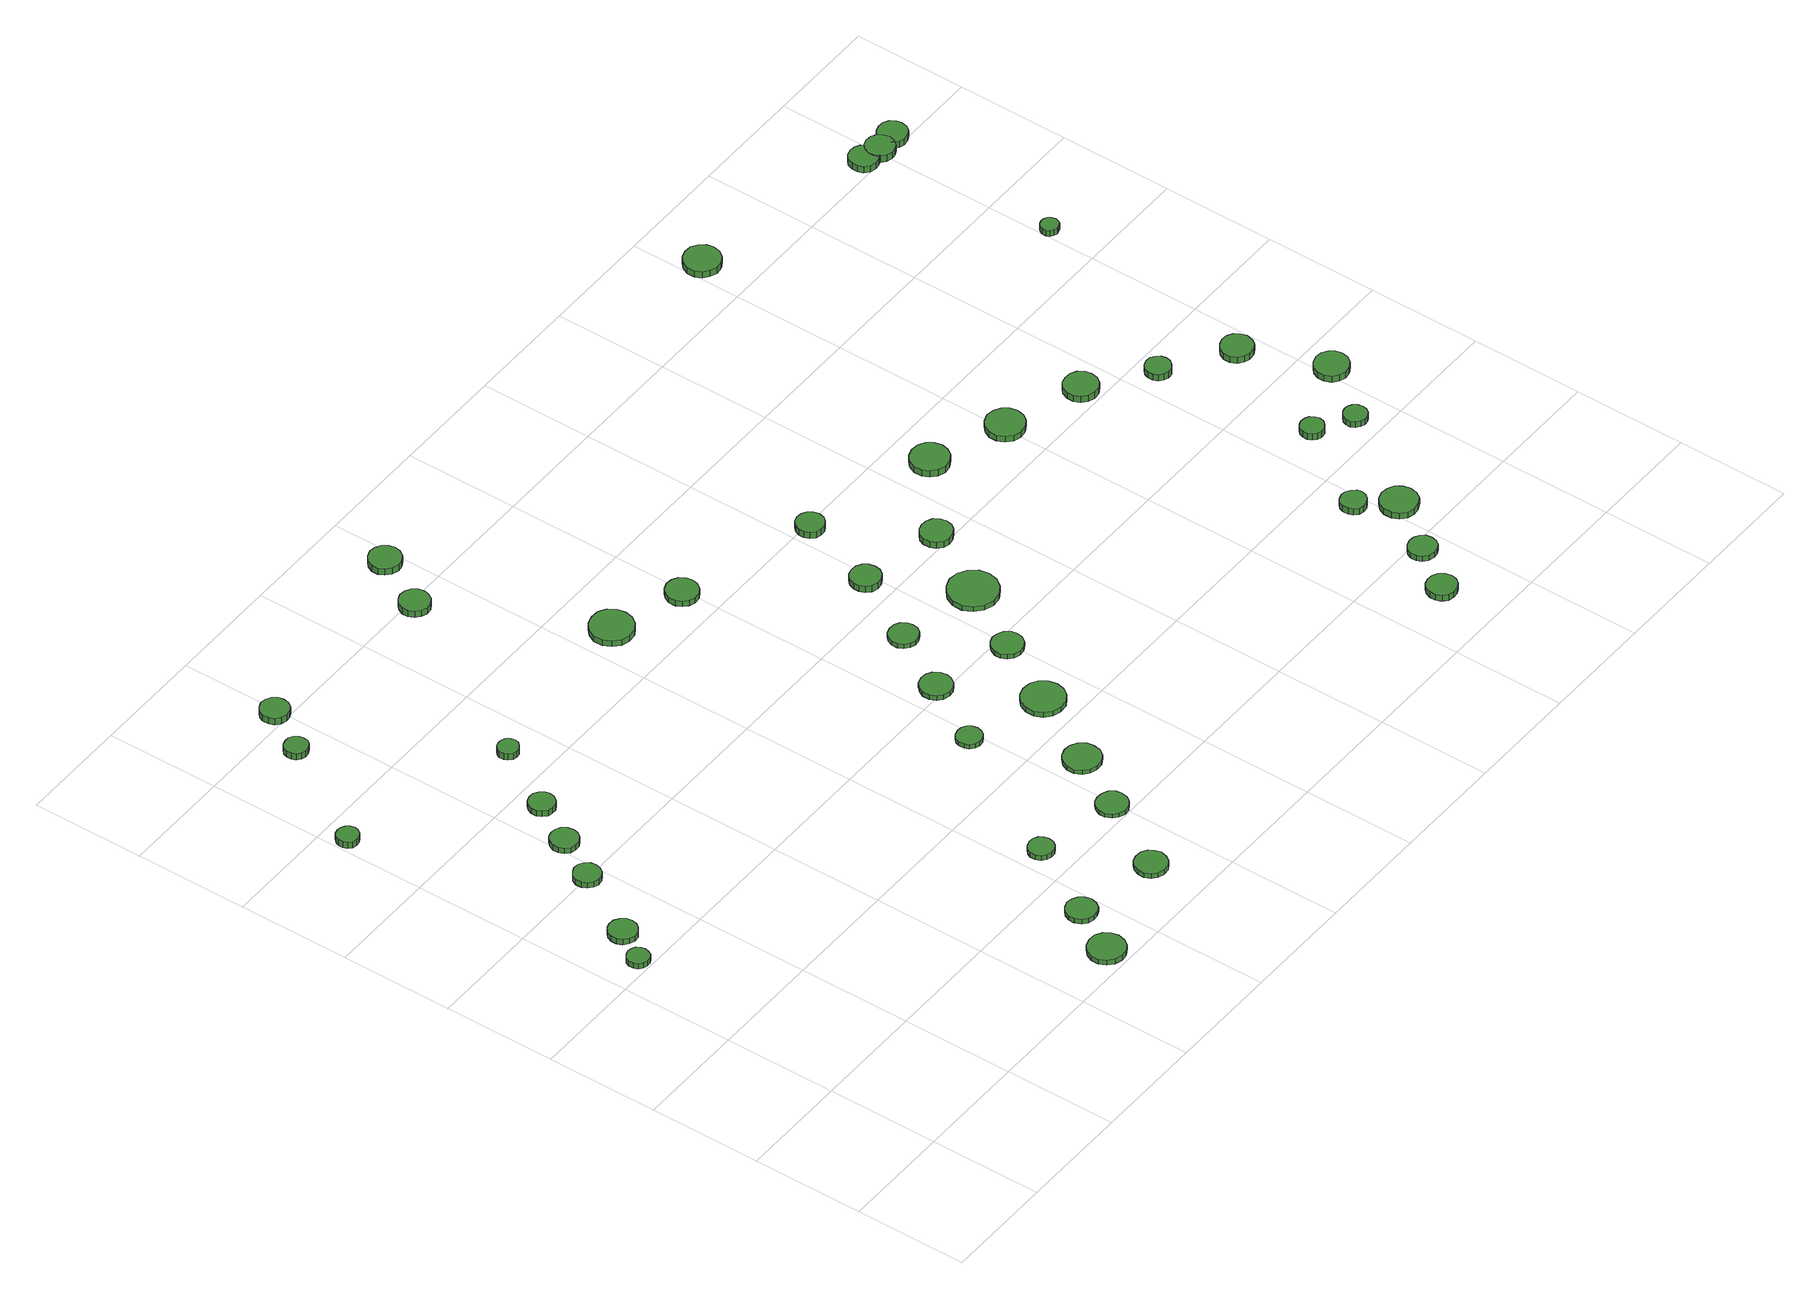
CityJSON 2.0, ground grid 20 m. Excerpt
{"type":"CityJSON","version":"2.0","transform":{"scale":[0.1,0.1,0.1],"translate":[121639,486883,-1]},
"CityObjects":{
"tree1":{"type":"SolitaryVegetationObject","attributes":{"function":"something"},"geometry":[{"type":"MultiSurface","lod":"1","boundaries":[[[0,1,2,3,4,5,6,7,8,9,10,11,12,13,14]],[[15,16,17,18,19,20,21,22,23,24,25,26,27,28,29]],[[0,29,28,1]],[[1,28,27,2]],[[2,27,26,3]],[[3,26,25,4]],[[4,25,24,5]],[[5,24,23,6]],[[6,23,22,7]],[[7,22,21,8]],[[8,21,20,9]],[[9,20,19,10]],[[10,19,18,11]],[[11,18,17,12]],[[12,17,16,13]],[[13,16,15,14]],[[14,15,29,0]]]}]},
"tree2":{"type":"SolitaryVegetationObject","attributes":{"function":"something"},"geometry":[{"type":"MultiSurface","lod":"1","boundaries":[[[30,31,32,33,34,35,36,37,38,39,40,41,42,43,44]],[[45,46,47,48,49,50,51,52,53,54,55,56,57,58,59]],[[30,59,58,31]],[[31,58,57,32]],[[32,57,56,33]],[[33,56,55,34]],[[34,55,54,35]],[[35,54,53,36]],[[36,53,52,37]],[[37,52,51,38]],[[38,51,50,39]],[[39,50,49,40]],[[40,49,48,41]],[[41,48,47,42]],[[42,47,46,43]],[[43,46,45,44]],[[44,45,59,30]]]}]},
"tree3":{"type":"SolitaryVegetationObject","attributes":{"function":"something"},"geometry":[{"type":"MultiSurface","lod":"1","boundaries":[[[60,61,62,63,64,65,66,67,68,69,70,71,72,73,74]],[[75,76,77,78,79,80,81,82,83,84,85,86,87,88,89]],[[60,89,88,61]],[[61,88,87,62]],[[62,87,86,63]],[[63,86,85,64]],[[64,85,84,65]],[[65,84,83,66]],[[66,83,82,67]],[[67,82,81,68]],[[68,81,80,69]],[[69,80,79,70]],[[70,79,78,71]],[[71,78,77,72]],[[72,77,76,73]],[[73,76,75,74]],[[74,75,89,60]]]}]},
"tree4":{"type":"SolitaryVegetationObject","attributes":{"function":"something"},"geometry":[{"type":"MultiSurface","lod":"1","boundaries":[[[90,91,92,93,94,95,96,97,98,99,100,101,102,103,104]],[[105,106,107,108,109,110,111,112,113,114,115,116,117,118,119]],[[90,119,118,91]],[[91,118,117,92]],[[92,117,116,93]],[[93,116,115,94]],[[94,115,114,95]],[[95,114,113,96]],[[96,113,112,97]],[[97,112,111,98]],[[98,111,110,99]],[[99,110,109,100]],[[100,109,108,101]],[[101,108,107,102]],[[102,107,106,103]],[[103,106,105,104]],[[104,105,119,90]]]}]},
"tree5":{"type":"SolitaryVegetationObject","attributes":{"function":"something"},"geometry":[{"type":"MultiSurface","lod":"1","boundaries":[[[120,121,122,123,124,125,126,127,128,129,130,131,132,133,134]],[[135,136,137,138,139,140,141,142,143,144,145,146,147,148,149]],[[120,149,148,121]],[[121,148,147,122]],[[122,147,146,123]],[[123,146,145,124]],[[124,145,144,125]],[[125,144,143,126]],[[126,143,142,127]],[[127,142,141,128]],[[128,141,140,129]],[[129,140,139,130]],[[130,139,138,131]],[[131,138,137,132]],[[132,137,136,133]],[[133,136,135,134]],[[134,135,149,120]]]}]},
"tree6":{"type":"SolitaryVegetationObject","attributes":{"function":"something"},"geometry":[{"type":"MultiSurface","lod":"1","boundaries":[[[150,151,152,153,154,155,156,157,158,159,160,161,162,163,164]],[[165,166,167,168,169,170,171,172,173,174,175,176,177,178,179]],[[150,179,178,151]],[[151,178,177,152]],[[152,177,176,153]],[[153,176,175,154]],[[154,175,174,155]],[[155,174,173,156]],[[156,173,172,157]],[[157,172,171,158]],[[158,171,170,159]],[[159,170,169,160]],[[160,169,168,161]],[[161,168,167,162]],[[162,167,166,163]],[[163,166,165,164]],[[164,165,179,150]]]}]},
"tree7":{"type":"SolitaryVegetationObject","attributes":{"function":"something"},"geometry":[{"type":"MultiSurface","lod":"1","boundaries":[[[180,181,182,183,184,185,186,187,188,189,190,191,192,193,194]],[[195,196,197,198,199,200,201,202,203,204,205,206,207,208,209]],[[180,209,208,181]],[[181,208,207,182]],[[182,207,206,183]],[[183,206,205,184]],[[184,205,204,185]],[[185,204,203,186]],[[186,203,202,187]],[[187,202,201,188]],[[188,201,200,189]],[[189,200,199,190]],[[190,199,198,191]],[[191,198,197,192]],[[192,197,196,193]],[[193,196,195,194]],[[194,195,209,180]]]}]},
"tree8":{"type":"SolitaryVegetationObject","attributes":{"function":"something"},"geometry":[{"type":"MultiSurface","lod":"1","boundaries":[[[210,211,212,213,214,215,216,217,218,219,220,221,222,223,224]],[[225,226,227,228,229,230,231,232,233,234,235,236,237,238,239]],[[210,239,238,211]],[[211,238,237,212]],[[212,237,236,213]],[[213,236,235,214]],[[214,235,234,215]],[[215,234,233,216]],[[216,233,232,217]],[[217,232,231,218]],[[218,231,230,219]],[[219,230,229,220]],[[220,229,228,221]],[[221,228,227,222]],[[222,227,226,223]],[[223,226,225,224]],[[224,225,239,210]]]}]},
"tree9":{"type":"SolitaryVegetationObject","attributes":{"function":"something"},"geometry":[{"type":"MultiSurface","lod":"1","boundaries":[[[240,241,242,243,244,245,246,247,248,249,250,251,252,253,254]],[[255,256,257,258,259,260,261,262,263,264,265,266,267,268,269]],[[240,269,268,241]],[[241,268,267,242]],[[242,267,266,243]],[[243,266,265,244]],[[244,265,264,245]],[[245,264,263,246]],[[246,263,262,247]],[[247,262,261,248]],[[248,261,260,249]],[[249,260,259,250]],[[250,259,258,251]],[[251,258,257,252]],[[252,257,256,253]],[[253,256,255,254]],[[254,255,269,240]]]}]},
"tree10":{"type":"SolitaryVegetationObject","attributes":{"function":"something"},"geometry":[{"type":"MultiSurface","lod":"1","boundaries":[[[270,271,272,273,274,275,276,277,278,279,280,281,282,283,284]],[[285,286,287,288,289,290,291,292,293,294,295,296,297,298,299]],[[270,299,298,271]],[[271,298,297,272]],[[272,297,296,273]],[[273,296,295,274]],[[274,295,294,275]],[[275,294,293,276]],[[276,293,292,277]],[[277,292,291,278]],[[278,291,290,279]],[[279,290,289,280]],[[280,289,288,281]],[[281,288,287,282]],[[282,287,286,283]],[[283,286,285,284]],[[284,285,299,270]]]}]},
"tree11":{"type":"SolitaryVegetationObject","attributes":{"function":"something"},"geometry":[{"type":"MultiSurface","lod":"1","boundaries":[[[300,301,302,303,304,305,306,307,308,309,310,311,312,313,314]],[[315,316,317,318,319,320,321,322,323,324,325,326,327,328,329]],[[300,329,328,301]],[[301,328,327,302]],[[302,327,326,303]],[[303,326,325,304]],[[304,325,324,305]],[[305,324,323,306]],[[306,323,322,307]],[[307,322,321,308]],[[308,321,320,309]],[[309,320,319,310]],[[310,319,318,311]],[[311,318,317,312]],[[312,317,316,313]],[[313,316,315,314]],[[314,315,329,300]]]}]},
"tree12":{"type":"SolitaryVegetationObject","attributes":{"function":"something"},"geometry":[{"type":"MultiSurface","lod":"1","boundaries":[[[330,331,332,333,334,335,336,337,338,339,340,341,342,343,344]],[[345,346,347,348,349,350,351,352,353,354,355,356,357,358,359]],[[330,359,358,331]],[[331,358,357,332]],[[332,357,356,333]],[[333,356,355,334]],[[334,355,354,335]],[[335,354,353,336]],[[336,353,352,337]],[[337,352,351,338]],[[338,351,350,339]],[[339,350,349,340]],[[340,349,348,341]],[[341,348,347,342]],[[342,347,346,343]],[[343,346,345,344]],[[344,345,359,330]]]}]},
"tree13":{"type":"SolitaryVegetationObject","attributes":{"function":"something"},"geometry":[{"type":"MultiSurface","lod":"1","boundaries":[[[360,361,362,363,364,365,366,367,368,369,370,371,372,373,374]],[[375,376,377,378,379,380,381,382,383,384,385,386,387,388,389]],[[360,389,388,361]],[[361,388,387,362]],[[362,387,386,363]],[[363,386,385,364]],[[364,385,384,365]],[[365,384,383,366]],[[366,383,382,367]],[[367,382,381,368]],[[368,381,380,369]],[[369,380,379,370]],[[370,379,378,371]],[[371,378,377,372]],[[372,377,376,373]],[[373,376,375,374]],[[374,375,389,360]]]}]},
"tree14":{"type":"SolitaryVegetationObject","attributes":{"function":"something"},"geometry":[{"type":"MultiSurface","lod":"1","boundaries":[[[390,391,392,393,394,395,396,397,398,399,400,401,402,403,404]],[[405,406,407,408,409,410,411,412,413,414,415,416,417,418,419]],[[390,419,418,391]],[[391,418,417,392]],[[392,417,416,393]],[[393,416,415,394]],[[394,415,414,395]],[[395,414,413,396]],[[396,413,412,397]],[[397,412,411,398]],[[398,411,410,399]],[[399,410,409,400]],[[400,409,408,401]],[[401,408,407,402]],[[402,407,406,403]],[[403,406,405,404]],[[404,405,419,390]]]}]},
"tree15":{"type":"SolitaryVegetationObject","attributes":{"function":"something"},"geometry":[{"type":"MultiSurface","lod":"1","boundaries":[[[420,421,422,423,424,425,426,427,428,429,430,431,432,433,434]],[[435,436,437,438,439,440,441,442,443,444,445,446,447,448,449]],[[420,449,448,421]],[[421,448,447,422]],[[422,447,446,423]],[[423,446,445,424]],[[424,445,444,425]],[[425,444,443,426]],[[426,443,442,427]],[[427,442,441,428]],[[428,441,440,429]],[[429,440,439,430]],[[430,439,438,431]],[[431,438,437,432]],[[432,437,436,433]],[[433,436,435,434]],[[434,435,449,420]]]}]},
"tree16":{"type":"SolitaryVegetationObject","attributes":{"function":"something"},"geometry":[{"type":"MultiSurface","lod":"1","boundaries":[[[450,451,452,453,454,455,456,457,458,459,460,461,462,463,464]],[[465,466,467,468,469,470,471,472,473,474,475,476,477,478,479]],[[450,479,478,451]],[[451,478,477,452]],[[452,477,476,453]],[[453,476,475,454]],[[454,475,474,455]],[[455,474,473,456]],[[456,473,472,457]],[[457,472,471,458]],[[458,471,470,459]],[[459,470,469,460]],[[460,469,468,461]],[[461,468,467,462]],[[462,467,466,463]],[[463,466,465,464]],[[464,465,479,450]]]}]},
"tree17":{"type":"SolitaryVegetationObject","attributes":{"function":"something"},"geometry":[{"type":"MultiSurface","lod":"1","boundaries":[[[480,481,482,483,484,485,486,487,488,489,490,491,492,493,494]],[[495,496,497,498,499,500,501,502,503,504,505,506,507,508,509]],[[480,509,508,481]],[[481,508,507,482]],[[482,507,506,483]],[[483,506,505,484]],[[484,505,504,485]],[[485,504,503,486]],[[486,503,502,487]],[[487,502,501,488]],[[488,501,500,489]],[[489,500,499,490]],[[490,499,498,491]],[[491,498,497,492]],[[492,497,496,493]],[[493,496,495,494]],[[494,495,509,480]]]}]},
"tree18":{"type":"SolitaryVegetationObject","attributes":{"function":"something"},"geometry":[{"type":"MultiSurface","lod":"1","boundaries":[[[510,511,512,513,514,515,516,517,518,519,520,521,522,523,524]],[[525,526,527,528,529,530,531,532,533,534,535,536,537,538,539]],[[510,539,538,511]],[[511,538,537,512]],[[512,537,536,513]],[[513,536,535,514]],[[514,535,534,515]],[[515,534,533,516]],[[516,533,532,517]],[[517,532,531,518]],[[518,531,530,519]],[[519,530,529,520]],[[520,529,528,521]],[[521,528,527,522]],[[522,527,526,523]],[[523,526,525,524]],[[524,525,539,510]]]}]},
"tree19":{"type":"SolitaryVegetationObject","attributes":{"function":"something"},"geometry":[{"type":"MultiSurface","lod":"1","boundaries":[[[540,541,542,543,544,545,546,547,548,549,550,551,552,553,554]],[[555,556,557,558,559,560,561,562,563,564,565,566,567,568,569]],[[540,569,568,541]],[[541,568,567,542]],[[542,567,566,543]],[[543,566,565,544]],[[544,565,564,545]],[[545,564,563,546]],[[546,563,562,547]],[[547,562,561,548]],[[548,561,560,549]],[[549,560,559,550]],[[550,559,558,551]],[[551,558,557,552]],[[552,557,556,553]],[[553,556,555,554]],[[554,555,569,540]]]}]},
"tree20":{"type":"SolitaryVegetationObject","attributes":{"function":"something"},"geometry":[{"type":"MultiSurface","lod":"1","boundaries":[[[570,571,572,573,574,575,576,577,578,579,580,581,582,583,584]],[[585,586,587,588,589,590,591,592,593,594,595,596,597,598,599]],[[570,599,598,571]],[[571,598,597,572]],[[572,597,596,573]],[[573,596,595,574]],[[574,595,594,575]],[[575,594,593,576]],[[576,593,592,577]],[[577,592,591,578]],[[578,591,590,579]],[[579,590,589,580]],[[580,589,588,581]],[[581,588,587,582]],[[582,587,586,583]],[[583,586,585,584]],[[584,585,599,570]]]}]},
"tree21":{"type":"SolitaryVegetationObject","attributes":{"function":"something"},"geometry":[{"type":"MultiSurface","lod":"1","boundaries":[[[600,601,602,603,604,605,606,607,608,609,610,611,612,613,614]],[[615,616,617,618,619,620,621,622,623,624,625,626,627,628,629]],[[600,629,628,601]],[[601,628,627,602]],[[602,627,626,603]],[[603,626,625,604]],[[604,625,624,605]],[[605,624,623,606]],[[606,623,622,607]],[[607,622,621,608]],[[608,621,620,609]],[[609,620,619,610]],[[610,619,618,611]],[[611,618,617,612]],[[612,617,616,613]],[[613,616,615,614]],[[614,615,629,600]]]}]},
"tree22":{"type":"SolitaryVegetationObject","attributes":{"function":"something"},"geometry":[{"type":"MultiSurface","lod":"1","boundaries":[[[630,631,632,633,634,635,636,637,638,639,640,641,642,643,644]],[[645,646,647,648,649,650,651,652,653,654,655,656,657,658,659]],[[630,659,658,631]],[[631,658,657,632]],[[632,657,656,633]],[[633,656,655,634]],[[634,655,654,635]],[[635,654,653,636]],[[636,653,652,637]],[[637,652,651,638]],[[638,651,650,639]],[[639,650,649,640]],[[640,649,648,641]],[[641,648,647,642]],[[642,647,646,643]],[[643,646,645,644]],[[644,645,659,630]]]}]},
"tree23":{"type":"SolitaryVegetationObject","attributes":{"function":"something"},"geometry":[{"type":"MultiSurface","lod":"1","boundaries":[[[660,661,662,663,664,665,666,667,668,669,670,671,672,673,674]],[[675,676,677,678,679,680,681,682,683,684,685,686,687,688,689]],[[660,689,688,661]],[[661,688,687,662]],[[662,687,686,663]],[[663,686,685,664]],[[664,685,684,665]],[[665,684,683,666]],[[666,683,682,667]],[[667,682,681,668]],[[668,681,680,669]],[[669,680,679,670]],[[670,679,678,671]],[[671,678,677,672]],[[672,677,676,673]],[[673,676,675,674]],[[674,675,689,660]]]}]},
"tree24":{"type":"SolitaryVegetationObject","attributes":{"function":"something"},"geometry":[{"type":"MultiSurface","lod":"1","boundaries":[[[690,691,692,693,694,695,696,697,698,699,700,701,702,703,704]],[[705,706,707,708,709,710,711,712,713,714,715,716,717,718,719]],[[690,719,718,691]],[[691,718,717,692]],[[692,717,716,693]],[[693,716,715,694]],[[694,715,714,695]],[[695,714,713,696]],[[696,713,712,697]],[[697,712,711,698]],[[698,711,710,699]],[[699,710,709,700]],[[700,709,708,701]],[[701,708,707,702]],[[702,707,706,703]],[[703,706,705,704]],[[704,705,719,690]]]}]},
"tree25":{"type":"SolitaryVegetationObject","attributes":{"function":"something"},"geometry":[{"type":"MultiSurface","lod":"1","boundaries":[[[720,721,722,723,724,725,726,727,728,729,730,731,732,733,734]],[[735,736,737,738,739,740,741,742,743,744,745,746,747,748,749]],[[720,749,748,721]],[[721,748,747,722]],[[722,747,746,723]],[[723,746,745,724]],[[724,745,744,725]],[[725,744,743,726]],[[726,743,742,727]],[[727,742,741,728]],[[728,741,740,729]],[[729,740,739,730]],[[730,739,738,731]],[[731,738,737,732]],[[732,737,736,733]],[[733,736,735,734]],[[734,735,749,720]]]}]},
"tree26":{"type":"SolitaryVegetationObject","attributes":{"function":"something"},"geometry":[{"type":"MultiSurface","lod":"1","boundaries":[[[750,751,752,753,754,755,756,757,758,759,760,761,762,763,764]],[[765,766,767,768,769,770,771,772,773,774,775,776,777,778,779]],[[750,779,778,751]],[[751,778,777,752]],[[752,777,776,753]],[[753,776,775,754]],[[754,775,774,755]],[[755,774,773,756]],[[756,773,772,757]],[[757,772,771,758]],[[758,771,770,759]],[[759,770,769,760]],[[760,769,768,761]],[[761,768,767,762]],[[762,767,766,763]],[[763,766,765,764]],[[764,765,779,750]]]}]},
"tree27":{"type":"SolitaryVegetationObject","attributes":{"function":"something"},"geometry":[{"type":"MultiSurface","lod":"1","boundaries":[[[780,781,782,783,784,785,786,787,788,789,790,791,792,793,794]],[[795,796,797,798,799,800,801,802,803,804,805,806,807,808,809]],[[780,809,808,781]],[[781,808,807,782]],[[782,807,806,783]],[[783,806,805,784]],[[784,805,804,785]],[[785,804,803,786]],[[786,803,802,787]],[[787,802,801,788]],[[788,801,800,789]],[[789,800,799,790]],[[790,799,798,791]],[[791,798,797,792]],[[792,797,796,793]],[[793,796,795,794]],[[794,795,809,780]]]}]},
"tree28":{"type":"SolitaryVegetationObject","attributes":{"function":"something"},"geometry":[{"type":"MultiSurface","lod":"1","boundaries":[[[810,811,812,813,814,815,816,817,818,819,820,821,822,823,824]],[[825,826,827,828,829,830,831,832,833,834,835,836,837,838,839]],[[810,839,838,811]],[[811,838,837,812]],[[812,837,836,813]],[[813,836,835,814]],[[814,835,834,815]],[[815,834,833,816]],[[816,833,832,817]],[[817,832,831,818]],[[818,831,830,819]],[[819,830,829,820]],[[820,829,828,821]],[[821,828,827,822]],[[822,827,826,823]],[[823,826,825,824]],[[824,825,839,810]]]}]},
"tree29":{"type":"SolitaryVegetationObject","attributes":{"function":"something"},"geometry":[{"type":"MultiSurface","lod":"1","boundaries":[[[840,841,842,843,844,845,846,847,848,849,850,851,852,853,854]],[[855,856,857,858,859,860,861,862,863,864,865,866,867,868,869]],[[840,869,868,841]],[[841,868,867,842]],[[842,867,866,843]],[[843,866,865,844]],[[844,865,864,845]],[[845,864,863,846]],[[846,863,862,847]],[[847,862,861,848]],[[848,861,860,849]],[[849,860,859,850]],[[850,859,858,851]],[[851,858,857,852]],[[852,857,856,853]],[[853,856,855,854]],[[854,855,869,840]]]}]},
"tree30":{"type":"SolitaryVegetationObject","attributes":{"function":"something"},"geometry":[{"type":"MultiSurface","lod":"1","boundaries":[[[870,871,872,873,874,875,876,877,878,879,880,881,882,883,884]],[[885,886,887,888,889,890,891,892,893,894,895,896,897,898,899]],[[870,899,898,871]],[[871,898,897,872]],[[872,897,896,873]],[[873,896,895,874]],[[874,895,894,875]],[[875,894,893,876]],[[876,893,892,877]],[[877,892,891,878]],[[878,891,890,879]],[[879,890,889,880]],[[880,889,888,881]],[[881,888,887,882]],[[882,887,886,883]],[[883,886,885,884]],[[884,885,899,870]]]}]},
"tree31":{"type":"SolitaryVegetationObject","attributes":{"function":"something"},"geometry":[{"type":"MultiSurface","lod":"1","boundaries":[[[900,901,902,903,904,905,906,907,908,909,910,911,912,913,914]],[[915,916,917,918,919,920,921,922,923,924,925,926,927,928,929]],[[900,929,928,901]],[[901,928,927,902]],[[902,927,926,903]],[[903,926,925,904]],[[904,925,924,905]],[[905,924,923,906]],[[906,923,922,907]],[[907,922,921,908]],[[908,921,920,909]],[[909,920,919,910]],[[910,919,918,911]],[[911,918,917,912]],[[912,917,916,913]],[[913,916,915,914]],[[914,915,929,900]]]}]},
"tree32":{"type":"SolitaryVegetationObject","attributes":{"function":"something"},"geometry":[{"type":"MultiSurface","lod":"1","boundaries":[[[930,931,932,933,934,935,936,937,938,939,940,941,942,943,944]],[[945,946,947,948,949,950,951,952,953,954,955,956,957,958,959]],[[930,959,958,931]],[[931,958,957,932]],[[932,957,956,933]],[[933,956,955,934]],[[934,955,954,935]],[[935,954,953,936]],[[936,953,952,937]],[[937,952,951,938]],[[938,951,950,939]],[[939,950,949,940]],[[940,949,948,941]],[[941,948,947,942]],[[942,947,946,943]],[[943,946,945,944]],[[944,945,959,930]]]}]},
"tree33":{"type":"SolitaryVegetationObject","attributes":{"function":"something"},"geometry":[{"type":"MultiSurface","lod":"1","boundaries":[[[960,961,962,963,964,965,966,967,968,969,970,971,972,973,974]],[[975,976,977,978,979,980,981,982,983,984,985,986,987,988,989]],[[960,989,988,961]],[[961,988,987,962]],[[962,987,986,963]],[[963,986,985,964]],[[964,985,984,965]],[[965,984,983,966]],[[966,983,982,967]],[[967,982,981,968]],[[968,981,980,969]],[[969,980,979,970]],[[970,979,978,971]],[[971,978,977,972]],[[972,977,976,973]],[[973,976,975,974]],[[974,975,989,960]]]}]},
"tree34":{"type":"SolitaryVegetationObject","attributes":{"function":"something"},"geometry":[{"type":"MultiSurface","lod":"1","boundaries":[[[990,991,992,993,994,995,996,997,998,999,1000,1001,1002,1003,1004]],[[1005,1006,1007,1008,1009,1010,1011,1012,1013,1014,1015,1016,1017,1018,1019]],[[990,1019,1018,991]],[[991,1018,1017,992]],[[992,1017,1016,993]],[[993,1016,1015,994]],[[994,1015,1014,995]],[[995,1014,1013,996]],[[996,1013,1012,997]],[[997,1012,1011,998]],[[998,1011,1010,999]],[[999,1010,1009,1000]],[[1000,1009,1008,1001]],[[1001,1008,1007,1002]],[[1002,1007,1006,1003]],[[1003,1006,1005,1004]],[[1004,1005,1019,990]]]}]},
"tree35":{"type":"SolitaryVegetationObject","attributes":{"function":"something"},"geometry":[{"type":"MultiSurface","lod":"1","boundaries":[[[1020,1021,1022,1023,1024,1025,1026,1027,1028,1029,1030,1031,1032,1033,1034]],[[1035,1036,1037,1038,1039,1040,1041,1042,1043,1044,1045,1046,1047,1048,1049]],[[1020,1049,1048,1021]],[[1021,1048,1047,1022]],[[1022,1047,1046,1023]],[[1023,1046,1045,1024]],[[1024,1045,1044,1025]],[[1025,1044,1043,1026]],[[1026,1043,1042,1027]],[[1027,1042,1041,1028]],[[1028,1041,1040,1029]],[[1029,1040,1039,1030]],[[1030,1039,1038,1031]],[[1031,1038,1037,1032]],[[1032,1037,1036,1033]],[[1033,1036,1035,1034]],[[1034,1035,1049,1020]]]}]},
"tree36":{"type":"SolitaryVegetationObject","attributes":{"function":"something"},"geometry":[{"type":"MultiSurface","lod":"1","boundaries":[[[1050,1051,1052,1053,1054,1055,1056,1057,1058,1059,1060,1061,1062,1063,1064]],[[1065,1066,1067,1068,1069,1070,1071,1072,1073,1074,1075,1076,1077,1078,1079]],[[1050,1079,1078,1051]],[[1051,1078,1077,1052]],[[1052,1077,1076,1053]],[[1053,1076,1075,1054]],[[1054,1075,1074,1055]],[[1055,1074,1073,1056]],[[1056,1073,1072,1057]],[[1057,1072,1071,1058]],[[1058,1071,1070,1059]],[[1059,1070,1069,1060]],[[1060,1069,1068,1061]],[[1061,1068,1067,1062]],[[1062,1067,1066,1063]],[[1063,1066,1065,1064]],[[1064,1065,1079,1050]]]}]},
"tree37":{"type":"SolitaryVegetationObject","attributes":{"function":"something"},"geometry":[{"type":"MultiSurface","lod":"1","boundaries":[[[1080,1081,1082,1083,1084,1085,1086,1087,1088,1089,1090,1091,1092,1093,1094]],[[1095,1096,1097,1098,1099,1100,1101,1102,1103,1104,1105,1106,1107,1108,1109]],[[1080,1109,1108,1081]],[[1081,1108,1107,1082]],[[1082,1107,1106,1083]],[[1083,1106,1105,1084]],[[1084,1105,1104,1085]],[[1085,1104,1103,1086]],[[1086,1103,1102,1087]],[[1087,1102,1101,1088]],[[1088,1101,1100,1089]],[[1089,1100,1099,1090]],[[1090,1099,1098,1091]],[[1091,1098,1097,1092]],[[1092,1097,1096,1093]],[[1093,1096,1095,1094]],[[1094,1095,1109,1080]]]}]},
"tree38":{"type":"SolitaryVegetationObject","attributes":{"function":"something"},"geometry":[{"type":"MultiSurface","lod":"1","boundaries":[[[1110,1111,1112,1113,1114,1115,1116,1117,1118,1119,1120,1121,1122,1123,1124]],[[1125,1126,1127,1128,1129,1130,1131,1132,1133,1134,1135,1136,1137,1138,1139]],[[1110,1139,1138,1111]],[[1111,1138,1137,1112]],[[1112,1137,1136,1113]],[[1113,1136,1135,1114]],[[1114,1135,1134,1115]],[[1115,1134,1133,1116]],[[1116,1133,1132,1117]],[[1117,1132,1131,1118]],[[1118,1131,1130,1119]],[[1119,1130,1129,1120]],[[1120,1129,1128,1121]],[[1121,1128,1127,1122]],[[1122,1127,1126,1123]],[[1123,1126,1125,1124]],[[1124,1125,1139,1110]]]}]},
"tree39":{"type":"SolitaryVegetationObject","attributes":{"function":"something"},"geometry":[{"type":"MultiSurface","lod":"1","boundaries":[[[1140,1141,1142,1143,1144,1145,1146,1147,1148,1149,1150,1151,1152,1153,1154]],[[1155,1156,1157,1158,1159,1160,1161,1162,1163,1164,1165,1166,1167,1168,1169]],[[1140,1169,1168,1141]],[[1141,1168,1167,1142]],[[1142,1167,1166,1143]],[[1143,1166,1165,1144]],[[1144,1165,1164,1145]],[[1145,1164,1163,1146]],[[1146,1163,1162,1147]],[[1147,1162,1161,1148]],[[1148,1161,1160,1149]],[[1149,1160,1159,1150]],[[1150,1159,1158,1151]],[[1151,1158,1157,1152]],[[1152,1157,1156,1153]],[[1153,1156,1155,1154]],[[1154,1155,1169,1140]]]}]},
"tree40":{"type":"SolitaryVegetationObject","attributes":{"function":"something"},"geometry":[{"type":"MultiSurface","lod":"1","boundaries":[[[1170,1171,1172,1173,1174,1175,1176,1177,1178,1179,1180,1181,1182,1183,1184]],[[1185,1186,1187,1188,1189,1190,1191,1192,1193,1194,1195,1196,1197,1198,1199]],[[1170,1199,1198,1171]],[[1171,1198,1197,1172]],[[1172,1197,1196,1173]],[[1173,1196,1195,1174]],[[1174,1195,1194,1175]],[[1175,1194,1193,1176]],[[1176,1193,1192,1177]],[[1177,1192,1191,1178]],[[1178,1191,1190,1179]],[[1179,1190,1189,1180]],[[1180,1189,1188,1181]],[[1181,1188,1187,1182]],[[1182,1187,1186,1183]],[[1183,1186,1185,1184]],[[1184,1185,1199,1170]]]}]},
"tree41":{"type":"SolitaryVegetationObject","attributes":{"function":"something"},"geometry":[{"type":"MultiSurface","lod":"1","boundaries":[[[1200,1201,1202,1203,1204,1205,1206,1207,1208,1209,1210,1211,1212,1213,1214]],[[1215,1216,1217,1218,1219,1220,1221,1222,1223,1224,1225,1226,1227,1228,1229]],[[1200,1229,1228,1201]],[[1201,1228,1227,1202]],[[1202,1227,1226,1203]],[[1203,1226,1225,1204]],[[1204,1225,1224,1205]],[[1205,1224,1223,1206]],[[1206,1223,1222,1207]],[[1207,1222,1221,1208]],[[1208,1221,1220,1209]],[[1209,1220,1219,1210]],[[1210,1219,1218,1211]],[[1211,1218,1217,1212]],[[1212,1217,1216,1213]],[[1213,1216,1215,1214]],[[1214,1215,1229,1200]]]}]},
"tree42":{"type":"SolitaryVegetationObject","attributes":{"function":"something"},"geometry":[{"type":"MultiSurface","lod":"1","boundaries":[[[1230,1231,1232,1233,1234,1235,1236,1237,1238,1239,1240,1241,1242,1243,1244]],[[1245,1246,1247,1248,1249,1250,1251,1252,1253,1254,1255,1256,1257,1258,1259]],[[1230,1259,1258,1231]],[[1231,1258,1257,1232]],[[1232,1257,1256,1233]],[[1233,1256,1255,1234]],[[1234,1255,1254,1235]],[[1235,1254,1253,1236]],[[1236,1253,1252,1237]],[[1237,1252,1251,1238]],[[1238,1251,1250,1239]],[[1239,1250,1249,1240]],[[1240,1249,1248,1241]],[[1241,1248,1247,1242]],[[1242,1247,1246,1243]],[[1243,1246,1245,1244]],[[1244,1245,1259,1230]]]}]},
"tree43":{"type":"SolitaryVegetationObject","attributes":{"function":"something"},"geometry":[{"type":"MultiSurface","lod":"1","boundaries":[[[1260,1261,1262,1263,1264,1265,1266,1267,1268,1269,1270,1271,1272,1273,1274]],[[1275,1276,1277,1278,1279,1280,1281,1282,1283,1284,1285,1286,1287,1288,1289]],[[1260,1289,1288,1261]],[[1261,1288,1287,1262]],[[1262,1287,1286,1263]],[[1263,1286,1285,1264]],[[1264,1285,1284,1265]],[[1265,1284,1283,1266]],[[1266,1283,1282,1267]],[[1267,1282,1281,1268]],[[1268,1281,1280,1269]],[[1269,1280,1279,1270]],[[1270,1279,1278,1271]],[[1271,1278,1277,1272]],[[1272,1277,1276,1273]],[[1273,1276,1275,1274]],[[1274,1275,1289,1260]]]}]},
"tree44":{"type":"SolitaryVegetationObject","attributes":{"function":"something"},"geometry":[{"type":"MultiSurface","lod":"1","boundaries":[[[1290,1291,1292,1293,1294,1295,1296,1297,1298,1299,1300,1301,1302,1303,1304]],[[1305,1306,1307,1308,1309,1310,1311,1312,1313,1314,1315,1316,1317,1318,1319]],[[1290,1319,1318,1291]],[[1291,1318,1317,1292]],[[1292,1317,1316,1293]],[[1293,1316,1315,1294]],[[1294,1315,1314,1295]],[[1295,1314,1313,1296]],[[1296,1313,1312,1297]],[[1297,1312,1311,1298]],[[1298,1311,1310,1299]],[[1299,1310,1309,1300]],[[1300,1309,1308,1301]],[[1301,1308,1307,1302]],[[1302,1307,1306,1303]],[[1303,1306,1305,1304]],[[1304,1305,1319,1290]]]}]},
"tree45":{"type":"SolitaryVegetationObject","attributes":{"function":"something"},"geometry":[{"type":"MultiSurface","lod":"1","boundaries":[[[1320,1321,1322,1323,1324,1325,1326,1327,1328,1329,1330,1331,1332,1333,1334]],[[1335,1336,1337,1338,1339,1340,1341,1342,1343,1344,1345,1346,1347,1348,1349]],[[1320,1349,1348,1321]],[[1321,1348,1347,1322]],[[1322,1347,1346,1323]],[[1323,1346,1345,1324]],[[1324,1345,1344,1325]],[[1325,1344,1343,1326]],[[1326,1343,1342,1327]],[[1327,1342,1341,1328]],[[1328,1341,1340,1329]],[[1329,1340,1339,1330]],[[1330,1339,1338,1331]],[[1331,1338,1337,1332]],[[1332,1337,1336,1333]],[[1333,1336,1335,1334]],[[1334,1335,1349,1320]]]}]}
},
"vertices":[
[85,623,17],[83,630,17],[79,637,17],[72,641,17],[64,642,17],[56,639,17],[50,634,17],[47,627,17],[47,619,17],[50,611,17],[56,606,17],[64,604,17],[72,604,17],[79,608,17],[83,615,17],[83,615,6],[79,608,6],[72,604,6],[64,604,6],[56,606,6],[50,611,6],[47,619,6],[47,627,6],[50,634,6],[56,639,6],[64,642,6],[72,641,6],[79,637,6],[83,630,6],[85,623,6],
[126,678,17],[124,688,17],[118,696,17],[109,702,17],[98,703,17],[89,700,17],[81,693,17],[77,683,17],[77,673,17],[81,664,17],[89,657,17],[98,653,17],[109,654,17],[118,660,17],[124,668,17],[124,668,6],[118,660,6],[109,654,6],[98,653,6],[89,657,6],[81,664,6],[77,673,6],[77,683,6],[81,693,6],[89,700,6],[98,703,6],[109,702,6],[118,696,6],[124,688,6],[126,678,6],
[42,1156,19],[40,1164,19],[35,1170,19],[29,1174,19],[21,1175,19],[13,1173,19],[7,1167,19],[4,1160,19],[4,1152,19],[7,1145,19],[13,1139,19],[21,1137,19],[29,1138,19],[35,1142,19],[40,1148,19],[40,1148,6],[35,1142,6],[29,1138,6],[21,1137,6],[13,1139,6],[7,1145,6],[4,1152,6],[4,1160,6],[7,1167,6],[13,1173,6],[21,1175,6],[29,1174,6],[35,1170,6],[40,1164,6],[42,1156,6],
[197,800,17],[195,810,17],[189,818,17],[181,823,17],[171,824,17],[162,820,17],[154,814,17],[150,805,17],[150,795,17],[154,786,17],[162,779,17],[171,776,17],[181,777,17],[189,782,17],[195,790,17],[195,790,6],[189,782,6],[181,777,6],[171,776,6],[162,779,6],[154,786,6],[150,795,6],[150,805,6],[154,814,6],[162,820,6],[171,824,6],[181,823,6],[189,818,6],[195,810,6],[197,800,6],
[242,876,17],[240,886,17],[234,895,17],[225,900,17],[215,901,17],[205,898,17],[198,891,17],[194,882,17],[194,871,17],[198,862,17],[205,855,17],[215,852,17],[225,853,17],[234,858,17],[240,867,17],[240,867,6],[234,858,6],[225,853,6],[215,852,6],[205,855,6],[198,862,6],[194,871,6],[194,882,6],[198,891,6],[205,898,6],[215,901,6],[225,900,6],[234,895,6],[240,886,6],[242,876,6],
[549,39,16],[546,52,16],[539,63,16],[527,70,16],[514,71,16],[501,67,16],[491,58,16],[485,46,16],[485,32,16],[491,20,16],[501,11,16],[514,7,16],[527,8,16],[539,15,16],[546,26,16],[546,26,6],[539,15,6],[527,8,6],[514,7,6],[501,11,6],[491,20,6],[485,32,6],[485,46,6],[491,58,6],[501,67,6],[514,71,6],[527,70,6],[539,63,6],[546,52,6],[549,39,6],
[161,1342,20],[160,1350,20],[155,1357,20],[147,1362,20],[139,1362,20],[131,1360,20],[124,1354,20],[121,1346,20],[121,1338,20],[124,1330,20],[131,1324,20],[139,1322,20],[147,1323,20],[155,1327,20],[160,1334,20],[160,1334,7],[155,1327,7],[147,1323,7],[139,1322,7],[131,1324,7],[124,1330,7],[121,1338,7],[121,1346,7],[124,1354,7],[131,1360,7],[139,1362,7],[147,1362,7],[155,1357,7],[160,1350,7],[161,1342,7],
[287,954,18],[285,963,18],[279,971,18],[271,976,18],[262,977,18],[253,974,18],[246,967,18],[242,959,18],[242,949,18],[246,941,18],[253,934,18],[262,932,18],[271,932,18],[279,937,18],[285,945,18],[285,945,6],[279,937,6],[271,932,6],[262,932,6],[253,934,6],[246,941,6],[242,949,6],[242,959,6],[246,967,6],[253,974,6],[262,977,6],[271,976,6],[279,971,6],[285,963,6],[287,954,6],
[592,123,16],[589,134,16],[583,143,16],[573,148,16],[562,150,16],[552,146,16],[544,139,16],[539,129,16],[539,118,16],[544,107,16],[552,100,16],[562,97,16],[573,98,16],[583,103,16],[589,112,16],[589,112,7],[583,103,7],[573,98,7],[562,97,7],[552,100,7],[544,107,7],[539,118,7],[539,129,7],[544,139,7],[552,146,7],[562,150,7],[573,148,7],[583,143,7],[589,134,7],[592,123,7],
[216,1421,19],[214,1431,19],[208,1439,19],[199,1444,19],[189,1446,19],[179,1442,19],[171,1435,19],[167,1426,19],[167,1416,19],[171,1406,19],[179,1399,19],[189,1396,19],[199,1397,19],[208,1402,19],[214,1411,19],[214,1411,6],[208,1402,6],[199,1397,6],[189,1396,6],[179,1399,6],[171,1406,6],[167,1416,6],[167,1426,6],[171,1435,6],[179,1442,6],[189,1446,6],[199,1444,6],[208,1439,6],[214,1431,6],[216,1421,6],
[349,1068,24],[348,1076,24],[343,1082,24],[337,1085,24],[329,1086,24],[322,1084,24],[316,1079,24],[313,1072,24],[313,1064,24],[316,1058,24],[322,1052,24],[329,1050,24],[337,1051,24],[343,1055,24],[348,1061,24],[348,1061,11],[343,1055,11],[337,1051,11],[329,1050,11],[322,1052,11],[316,1058,11],[313,1064,11],[313,1072,11],[316,1079,11],[322,1084,11],[329,1086,11],[337,1085,11],[343,1082,11],[348,1076,11],[349,1068,11],
[665,258,17],[663,267,17],[658,275,17],[650,279,17],[641,280,17],[632,277,17],[625,271,17],[621,263,17],[621,254,17],[625,245,17],[632,239,17],[641,236,17],[650,237,17],[658,242,17],[663,249,17],[663,249,7],[658,242,7],[650,237,7],[641,236,7],[632,239,7],[625,245,7],[621,254,7],[621,263,7],[625,271,7],[632,277,7],[641,280,7],[650,279,7],[658,275,7],[663,267,7],[665,258,7],
[744,98,16],[741,109,16],[735,118,16],[725,124,16],[713,125,16],[702,122,16],[694,114,16],[689,103,16],[689,92,16],[694,81,16],[702,74,16],[713,70,16],[725,71,16],[735,77,16],[741,86,16],[741,86,6],[735,77,6],[725,71,6],[713,70,6],[702,74,6],[694,81,6],[689,92,6],[689,103,6],[694,114,6],[702,122,6],[713,125,6],[725,124,6],[735,118,6],[741,109,6],[744,98,6],
[819,228,15],[817,239,15],[810,249,15],[800,254,15],[789,255,15],[778,252,15],[770,244,15],[765,234,15],[765,223,15],[770,212,15],[778,205,15],[789,201,15],[800,202,15],[810,208,15],[817,217,15],[817,217,7],[810,208,7],[800,202,7],[789,201,7],[778,205,7],[770,212,7],[765,223,7],[765,234,7],[770,244,7],[778,252,7],[789,255,7],[800,254,7],[810,249,7],[817,239,7],[819,228,7],
[807,501,16],[805,510,16],[800,517,16],[792,522,16],[783,523,16],[774,520,16],[767,514,16],[764,506,16],[764,496,16],[767,488,16],[774,482,16],[783,479,16],[792,480,16],[800,485,16],[805,492,16],[805,492,7],[800,485,7],[792,480,7],[783,479,7],[774,482,7],[767,488,7],[764,496,7],[764,506,7],[767,514,7],[774,520,7],[783,523,7],[792,522,7],[800,517,7],[805,510,7],[807,501,7],
[546,1387,22],[544,1398,22],[538,1407,22],[528,1412,22],[517,1414,22],[507,1410,22],[499,1403,22],[494,1393,22],[494,1382,22],[499,1372,22],[507,1365,22],[517,1361,22],[528,1362,22],[538,1368,22],[544,1377,22],[544,1377,9],[538,1368,9],[528,1362,9],[517,1361,9],[507,1365,9],[499,1372,9],[494,1382,9],[494,1393,9],[499,1403,9],[507,1410,9],[517,1414,9],[528,1412,9],[538,1407,9],[544,1398,9],[546,1387,9],
[882,329,15],[880,342,15],[872,353,15],[860,360,15],[847,361,15],[834,357,15],[824,348,15],[818,336,15],[818,322,15],[824,310,15],[834,301,15],[847,297,15],[860,298,15],[872,305,15],[880,316,15],[880,316,7],[872,305,7],[860,298,7],[847,297,7],[834,301,7],[824,310,7],[818,322,7],[818,336,7],[824,348,7],[834,357,7],[847,361,7],[860,360,7],[872,353,7],[880,342,7],[882,329,7],
[696,1105,18],[693,1120,18],[684,1133,18],[671,1141,18],[655,1142,18],[640,1137,18],[629,1127,18],[622,1113,18],[622,1097,18],[629,1083,18],[640,1072,18],[655,1068,18],[671,1069,18],[684,1077,18],[693,1090,18],[693,1090,6],[684,1077,6],[671,1069,6],[655,1068,6],[640,1072,6],[629,1083,6],[622,1097,6],[622,1113,6],[629,1127,6],[640,1137,6],[655,1142,6],[671,1141,6],[684,1133,6],[693,1120,6],[696,1105,6],
[604,1486,18],[602,1497,18],[595,1507,18],[585,1512,18],[574,1514,18],[563,1510,18],[554,1502,18],[549,1492,18],[549,1480,18],[554,1470,18],[563,1462,18],[574,1458,18],[585,1460,18],[595,1465,18],[602,1475,18],[602,1475,5],[595,1465,5],[585,1460,5],[574,1458,5],[563,1462,5],[554,1470,5],[549,1480,5],[549,1492,5],[554,1502,5],[563,1510,5],[574,1514,5],[585,1512,5],[595,1507,5],[602,1497,5],[604,1486,5],
[878,613,16],[876,624,16],[869,634,16],[859,640,16],[848,641,16],[836,637,16],[828,629,16],[823,619,16],[823,607,16],[828,596,16],[836,589,16],[848,585,16],[859,586,16],[869,592,16],[876,602,16],[876,602,7],[869,592,7],[859,586,7],[848,585,7],[836,589,7],[828,596,7],[823,607,7],[823,619,7],[828,629,7],[836,637,7],[848,641,7],[859,640,7],[869,634,7],[876,624,7],[878,613,7],
[962,459,17],[959,474,17],[950,487,17],[937,494,17],[921,496,17],[906,491,17],[895,481,17],[889,467,17],[889,451,17],[895,437,17],[906,427,17],[921,422,17],[937,423,17],[950,431,17],[959,444,17],[959,444,7],[950,431,7],[937,423,7],[921,422,7],[906,427,7],[895,437,7],[889,451,7],[889,467,7],[895,481,7],[906,491,7],[921,496,7],[937,494,7],[950,487,7],[959,474,7],[962,459,7],
[820,1065,16],[818,1076,16],[811,1086,16],[801,1092,16],[789,1093,16],[778,1089,16],[770,1082,16],[765,1071,16],[765,1059,16],[770,1049,16],[778,1041,16],[789,1037,16],[801,1038,16],[811,1044,16],[818,1054,16],[818,1054,5],[811,1044,5],[801,1038,5],[789,1037,5],[778,1041,5],[770,1049,5],[765,1059,5],[765,1071,5],[770,1082,5],[778,1089,5],[789,1093,5],[801,1092,5],[811,1086,5],[818,1076,5],[820,1065,5],
[941,724,15],[939,734,15],[933,743,15],[924,748,15],[913,749,15],[903,746,15],[895,739,15],[891,729,15],[891,718,15],[895,709,15],[903,702,15],[913,698,15],[924,700,15],[933,705,15],[939,713,15],[939,713,6],[933,705,6],[924,700,6],[913,698,6],[903,702,6],[895,709,6],[891,718,6],[891,729,6],[895,739,6],[903,746,6],[913,749,6],[924,748,6],[933,743,6],[939,734,6],[941,724,6],
[1021,579,15],[1019,590,15],[1012,599,15],[1002,604,15],[991,606,15],[980,602,15],[972,594,15],[967,584,15],[967,573,15],[972,563,15],[980,555,15],[991,552,15],[1002,553,15],[1012,558,15],[1019,568,15],[1019,568,6],[1012,558,6],[1002,553,6],[991,552,6],[980,555,6],[972,563,6],[967,573,6],[967,584,6],[972,594,6],[980,602,6],[991,606,6],[1002,604,6],[1012,599,6],[1019,590,6],[1021,579,6],
[1012,849,19],[1010,860,19],[1004,868,19],[994,874,19],[983,875,19],[973,872,19],[965,864,19],[961,854,19],[961,844,19],[965,834,19],[973,826,19],[983,823,19],[994,824,19],[1004,830,19],[1010,838,19],[1010,838,6],[1004,830,6],[994,824,6],[983,823,6],[973,826,6],[965,834,6],[961,844,6],[961,854,6],[965,864,6],[973,872,6],[983,875,6],[994,874,6],[1004,868,6],[1010,860,6],[1012,849,6],
[1107,696,16],[1103,714,16],[1092,728,16],[1077,737,16],[1059,739,16],[1042,733,16],[1029,721,16],[1021,705,16],[1021,687,16],[1029,671,16],[1042,659,16],[1059,653,16],[1077,655,16],[1092,664,16],[1103,679,16],[1103,679,6],[1092,664,6],[1077,655,6],[1059,653,6],[1042,659,6],[1029,671,6],[1021,687,6],[1021,705,6],[1029,721,6],[1042,733,6],[1059,739,6],[1077,737,6],[1092,728,6],[1103,714,6],[1107,696,6],
[1056,990,22],[1054,1000,22],[1048,1008,22],[1039,1013,22],[1029,1014,22],[1019,1011,22],[1012,1004,22],[1008,995,22],[1008,985,22],[1012,976,22],[1019,969,22],[1029,966,22],[1039,967,22],[1048,972,22],[1054,980,22],[1054,980,9],[1048,972,9],[1039,967,9],[1029,966,9],[1019,969,9],[1012,976,9],[1008,985,9],[1008,995,9],[1012,1004,9],[1019,1011,9],[1029,1014,9],[1039,1013,9],[1048,1008,9],[1054,1000,9],[1056,990,9],
[1162,819,20],[1160,830,20],[1153,840,20],[1143,845,20],[1132,846,20],[1121,843,20],[1112,835,20],[1108,825,20],[1108,813,20],[1112,803,20],[1121,795,20],[1132,792,20],[1143,793,20],[1153,799,20],[1160,808,20],[1160,808,7],[1153,799,7],[1143,793,7],[1132,792,7],[1121,795,7],[1112,803,7],[1108,813,7],[1108,825,7],[1112,835,7],[1121,843,7],[1132,846,7],[1143,845,7],[1153,840,7],[1160,830,7],[1162,819,7],
[1529,103,18],[1527,114,18],[1520,123,18],[1511,128,18],[1500,129,18],[1490,126,18],[1482,119,18],[1478,109,18],[1478,98,18],[1482,88,18],[1490,81,18],[1500,78,18],[1511,79,18],[1520,84,18],[1527,93,18],[1527,93,6],[1520,84,6],[1511,79,6],[1500,78,6],[1490,81,6],[1482,88,6],[1478,98,6],[1478,109,6],[1482,119,6],[1490,126,6],[1500,129,6],[1511,128,6],[1520,123,6],[1527,114,6],[1529,103,6],
[1301,928,19],[1298,942,19],[1290,953,19],[1278,960,19],[1264,961,19],[1251,957,19],[1241,948,19],[1235,935,19],[1235,921,19],[1241,909,19],[1251,900,19],[1264,895,19],[1278,897,19],[1290,904,19],[1298,915,19],[1298,915,6],[1290,904,6],[1278,897,6],[1264,895,6],[1251,900,6],[1241,909,6],[1235,921,6],[1235,935,6],[1241,948,6],[1251,957,6],[1264,961,6],[1278,960,6],[1290,953,6],[1298,942,6],[1301,928,6],
[1584,182,16],[1582,192,16],[1576,200,16],[1567,205,16],[1557,206,16],[1547,203,16],[1539,196,16],[1535,187,16],[1535,177,16],[1539,168,16],[1547,161,16],[1557,158,16],[1567,159,16],[1576,164,16],[1582,172,16],[1582,172,5],[1576,164,5],[1567,159,5],[1557,158,5],[1547,161,5],[1539,168,5],[1535,177,5],[1535,187,5],[1539,196,5],[1547,203,5],[1557,206,5],[1567,205,5],[1576,200,5],[1582,192,5],[1584,182,5],
[1437,881,17],[1434,894,17],[1426,905,17],[1414,912,17],[1400,914,17],[1387,909,17],[1377,900,17],[1371,888,17],[1371,874,17],[1377,861,17],[1387,852,17],[1400,848,17],[1414,849,17],[1426,856,17],[1434,867,17],[1434,867,5],[1426,856,5],[1414,849,5],[1400,848,5],[1387,852,5],[1377,861,5],[1371,874,5],[1371,888,5],[1377,900,5],[1387,909,5],[1400,914,5],[1414,912,5],[1426,905,5],[1434,894,5],[1437,881,5],
[1602,331,19],[1600,340,19],[1594,347,19],[1586,352,19],[1577,353,19],[1568,350,19],[1561,344,19],[1558,336,19],[1558,326,19],[1561,318,19],[1568,312,19],[1577,309,19],[1586,310,19],[1594,315,19],[1600,322,19],[1600,322,6],[1594,315,6],[1586,310,6],[1577,309,6],[1568,312,6],[1561,318,6],[1558,326,6],[1558,336,6],[1561,344,6],[1568,350,6],[1577,353,6],[1586,352,6],[1594,347,6],[1600,340,6],[1602,331,6],
[1655,274,17],[1652,287,17],[1645,298,17],[1633,304,17],[1620,306,17],[1607,302,17],[1597,293,17],[1592,281,17],[1592,267,17],[1597,255,17],[1607,246,17],[1620,242,17],[1633,244,17],[1645,250,17],[1652,261,17],[1652,261,5],[1645,250,5],[1633,244,5],[1620,242,5],[1607,246,5],[1597,255,5],[1592,267,5],[1592,281,5],[1597,293,5],[1607,302,5],[1620,306,5],[1633,304,5],[1645,298,5],[1652,287,5],[1655,274,5],
[1573,835,19],[1571,847,19],[1564,857,19],[1553,863,19],[1541,864,19],[1529,861,19],[1520,853,19],[1515,841,19],[1515,829,19],[1520,818,19],[1529,810,19],[1541,806,19],[1553,807,19],[1564,813,19],[1571,823,19],[1571,823,6],[1564,813,6],[1553,807,6],[1541,806,6],[1529,810,6],[1520,818,6],[1515,829,6],[1515,841,6],[1520,853,6],[1529,861,6],[1541,864,6],[1553,863,6],[1564,857,6],[1571,847,6],[1573,835,6],
[1697,482,23],[1695,490,23],[1690,497,23],[1683,501,23],[1674,502,23],[1666,499,23],[1660,494,23],[1657,486,23],[1657,477,23],[1660,470,23],[1666,464,23],[1674,461,23],[1683,462,23],[1690,467,23],[1695,473,23],[1695,473,10],[1690,467,10],[1683,462,10],[1674,461,10],[1666,464,10],[1660,470,10],[1657,477,10],[1657,486,10],[1660,494,10],[1666,499,10],[1674,502,10],[1683,501,10],[1690,497,10],[1695,490,10],[1697,482,10],
[1457,1486,23],[1454,1499,23],[1446,1509,23],[1435,1516,23],[1422,1517,23],[1409,1513,23],[1399,1504,23],[1394,1492,23],[1394,1479,23],[1399,1467,23],[1409,1459,23],[1422,1454,23],[1435,1456,23],[1446,1462,23],[1454,1473,23],[1454,1473,10],[1446,1462,10],[1435,1456,10],[1422,1454,10],[1409,1459,10],[1399,1467,10],[1394,1479,10],[1394,1492,10],[1399,1504,10],[1409,1513,10],[1422,1517,10],[1435,1516,10],[1446,1509,10],[1454,1499,10],[1457,1486,10],
[1761,444,21],[1759,453,21],[1754,460,21],[1747,464,21],[1739,465,21],[1731,462,21],[1724,456,21],[1721,449,21],[1721,440,21],[1724,433,21],[1731,427,21],[1739,424,21],[1747,425,21],[1754,429,21],[1759,436,21],[1759,436,9],[1754,429,9],[1747,425,9],[1739,424,9],[1731,427,9],[1724,433,9],[1721,440,9],[1721,449,9],[1724,456,9],[1731,462,9],[1739,465,9],[1747,464,9],[1754,460,9],[1759,453,9],[1761,444,9],
[1669,760,22],[1667,769,22],[1661,776,22],[1654,781,22],[1645,782,22],[1636,779,22],[1629,773,22],[1626,765,22],[1626,755,22],[1629,747,22],[1636,741,22],[1645,738,22],[1654,739,22],[1661,744,22],[1667,751,22],[1667,751,9],[1661,744,9],[1654,739,9],[1645,738,9],[1636,741,9],[1629,747,9],[1626,755,9],[1626,765,9],[1629,773,9],[1636,779,9],[1645,782,9],[1654,781,9],[1661,776,9],[1667,769,9],[1669,760,9],
[1779,683,29],[1776,694,29],[1770,703,29],[1760,709,29],[1748,710,29],[1738,706,29],[1729,699,29],[1724,688,29],[1724,677,29],[1729,666,29],[1738,659,29],[1748,655,29],[1760,656,29],[1770,662,29],[1776,671,29],[1776,671,16],[1770,662,16],[1760,656,16],[1748,655,16],[1738,659,16],[1729,666,16],[1724,677,16],[1724,688,16],[1729,699,16],[1738,706,16],[1748,710,16],[1760,709,16],[1770,703,16],[1776,694,16],[1779,683,16],
[1836,539,27],[1834,551,27],[1827,560,27],[1816,567,27],[1804,568,27],[1792,564,27],[1783,556,27],[1778,545,27],[1778,533,27],[1783,521,27],[1792,513,27],[1804,509,27],[1816,511,27],[1827,517,27],[1834,527,27],[1834,527,14],[1827,517,14],[1816,511,14],[1804,509,14],[1792,513,14],[1783,521,14],[1778,533,14],[1778,545,14],[1783,556,14],[1792,564,14],[1804,568,14],[1816,567,14],[1827,560,14],[1834,551,14],[1836,539,14],
[1827,1090,22],[1825,1097,22],[1822,1102,22],[1816,1105,22],[1810,1106,22],[1804,1104,22],[1799,1100,22],[1796,1094,22],[1796,1087,22],[1799,1081,22],[1804,1077,22],[1810,1075,22],[1816,1076,22],[1822,1079,22],[1825,1084,22],[1825,1084,10],[1822,1079,10],[1816,1076,10],[1810,1075,10],[1804,1077,10],[1799,1081,10],[1796,1087,10],[1796,1094,10],[1799,1100,10],[1804,1104,10],[1810,1106,10],[1816,1105,10],[1822,1102,10],[1825,1097,10],[1827,1090,10],
[1790,1418,25],[1787,1428,25],[1781,1437,25],[1772,1442,25],[1762,1443,25],[1752,1440,25],[1744,1433,25],[1740,1423,25],[1740,1413,25],[1744,1403,25],[1752,1396,25],[1762,1393,25],[1772,1394,25],[1781,1399,25],[1787,1408,25],[1787,1408,12],[1781,1399,12],[1772,1394,12],[1762,1393,12],[1752,1396,12],[1744,1403,12],[1740,1413,12],[1740,1423,12],[1744,1433,12],[1752,1440,12],[1762,1443,12],[1772,1442,12],[1781,1437,12],[1787,1428,12],[1790,1418,12],
[1824,1411,26],[1821,1421,26],[1815,1430,26],[1806,1435,26],[1796,1436,26],[1786,1433,26],[1778,1426,26],[1774,1416,26],[1774,1406,26],[1778,1396,26],[1786,1389,26],[1796,1386,26],[1806,1387,26],[1815,1392,26],[1821,1401,26],[1821,1401,13],[1815,1392,13],[1806,1387,13],[1796,1386,13],[1786,1389,13],[1778,1396,13],[1774,1406,13],[1774,1416,13],[1778,1426,13],[1786,1433,13],[1796,1436,13],[1806,1435,13],[1815,1430,13],[1821,1421,13],[1824,1411,13],
[1861,1414,26],[1859,1424,26],[1853,1433,26],[1844,1438,26],[1833,1439,26],[1823,1436,26],[1816,1429,26],[1811,1419,26],[1811,1409,26],[1816,1399,26],[1823,1392,26],[1833,1389,26],[1844,1390,26],[1853,1395,26],[1859,1404,26],[1859,1404,13],[1853,1395,13],[1844,1390,13],[1833,1389,13],[1823,1392,13],[1816,1399,13],[1811,1409,13],[1811,1419,13],[1816,1429,13],[1823,1436,13],[1833,1439,13],[1844,1438,13],[1853,1433,13],[1859,1424,13],[1861,1414,13]
]}
